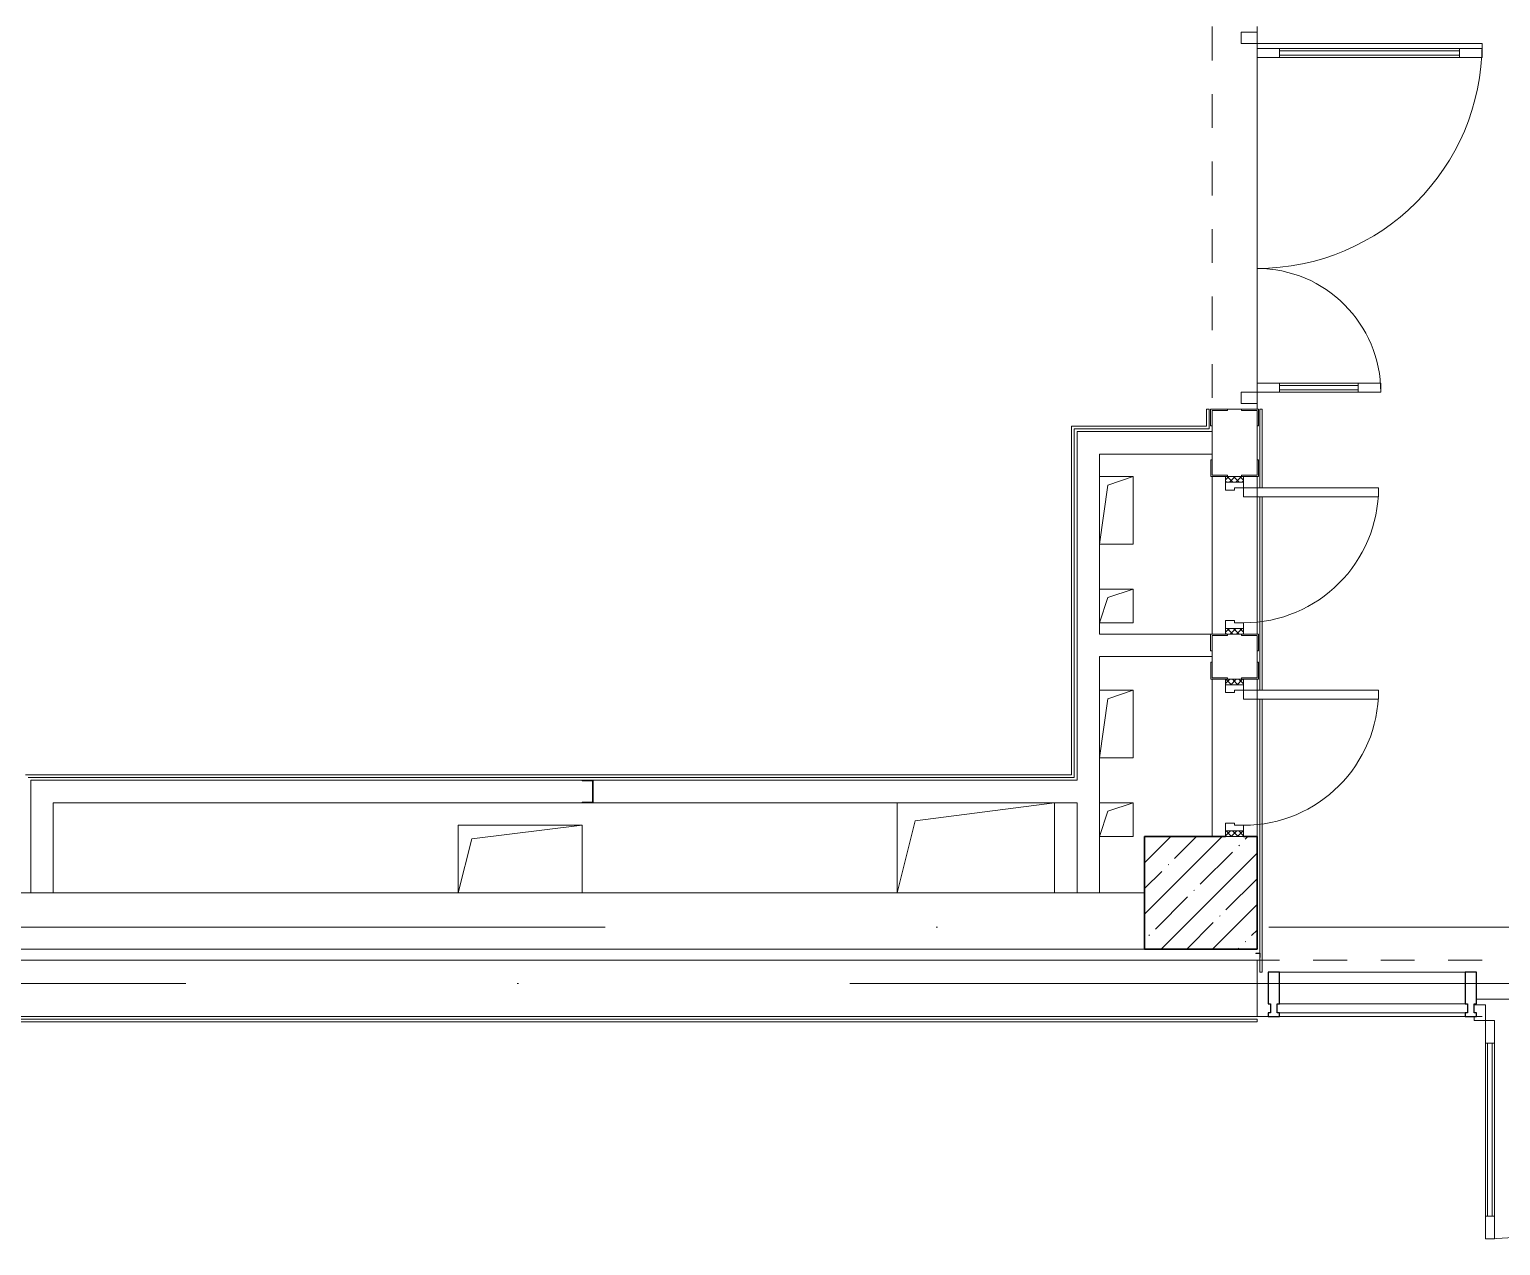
# Model space of a CAD drawing. Header units: millimetres. Extents: x 5993 to 95364, y 94667 to 143522.
# Drawn here: x 41836 to 42368, y 114767 to 115207 of the extents above; entities that cross this region are included whole.
import ezdxf

# ---------------------------------------------------------------- set-up
doc = ezdxf.new("R2010")
doc.units = ezdxf.units.MM
for name, pattern in [('200_ШТРИХ_ш1п0_6_', [160, 100, -60]), ('50_200_ШТРИХ_1Т_ш5_п1_п1_', [1400, 1000, -200, 0, -200]), ('Штрих короткий', [300, 150, -150])]:
    doc.linetypes.add(name, pattern=pattern)
for name, color, linetype, lineweight in [('0-2', 7, 'Continuous', 9), ('S-GRID-____-OTLN-1', 7, '50_200_ШТРИХ_1Т_ш5_п1_п1_', 9), ('Двери', 7, 'Continuous', 9), ('Импосты витража', 7, 'Continuous', 9), ('Импосты витража-1', 7, 'Continuous', 25), ('Каркас_Импост', 7, 'Continuous', 13), ('Каркас_Импост-1', 7, 'Continuous', 9), ('Несущие колонны', 7, 'Continuous', 9), ('Несущие колонны-1', 7, 'Continuous', 35), ('Обобщенные модели', 7, 'Continuous', 9), ('Остекление-1', 7, 'Continuous', 9), ('Открывание-1', 7, 'Continuous', 9), ('Панель-2', 7, 'Continuous', 13), ('Перекрытия', 7, 'Continuous', 9), ('Перемычка-1', 7, 'Штрих короткий', 9), ('Перемычка_Пунктирные линии-1', 7, '200_ШТРИХ_ш1п0_6_', 9), ('Стены', 7, 'Continuous', 9), ('Стены-1', 7, 'Continuous', 13), ('Элементы узлов', 7, 'Continuous', 9)]:
    doc.layers.add(name, color=color, linetype=linetype, lineweight=lineweight)
pattern_1 = [(135, (1951.41, 164.685), (-14.14214, -14.14214), []), (225, (1951.41, 164.685), (14.14214, -14.14214), [])]
pattern_2 = [(45, (-171.384, 164.685), (-14.1421, 14.1421), []), (135, (-171.384, 164.685), (-14.1421, -14.1421), [])]

# ---------------------------------------------------------------- blocks, each defined once
blk = doc.blocks.new('BSC_Колонна _Прямоугольная - 500х500-V49-АИ2_01_План напольных покрытий и плинтусов 1го этажа _Часть 2_')
at = {"layer": 'Несущие колонны'}
h = blk.add_hatch(dxfattribs=at)
h.set_pattern_fill('FP_59', color=256, style=0, pattern_type=2)
h.set_pattern_definition([(45, (-7700, -11600), (-114.0493, 114.0493), []), (45, (-7585.95, -11600), (-114.0493, 114.0493), [201.613, -40.323, 3.353, -36.97])])
h.paths.add_polyline_path([(-250, -250), (250, -250), (250, 250), (-250, 250), (-250, 193.1)], flags=0)
at = {"layer": 'Несущие колонны-1'}
for p, q in [((110, 250), (-250, 250)), ((-250, 250), (-250, -250)), ((250, 250), (190, 250)), ((250, -250), (250, 250)), ((-250, -250), (250, -250))]:
    blk.add_line(p, q, dxfattribs=at)
blk = doc.blocks.new('Дверь_СКБ_1Ст_Внутренняя_ШЕР - СОШ_Д-1__Дв_700x1800h_Технический шкаф ЭОМ и СС_EI30-27935068-АИ2_01_План напольных покрытий и плинтусов 1го этажа _Часть 2_')
at = {"layer": 'Двери'}
h = blk.add_hatch(dxfattribs=at)
h.set_pattern_fill('FP_158', color=256, style=0, pattern_type=2)
h.set_pattern_definition(pattern_1)
h.paths.add_polyline_path([(362.5, -40), (362.5, 40), (337.5, 40), (337.5, -40)], flags=0)
at = {"layer": 'Каркас_Импост-1'}
h = blk.add_hatch(dxfattribs=at)
h.set_pattern_fill('FP_159', color=256, style=0, pattern_type=2)
h.set_pattern_definition(pattern_2)
h.paths.add_polyline_path([(-312.5, -40), (-312.5, 40), (-337.5, 40), (-337.5, -40)], flags=0)
at = {"layer": 'Каркас_Импост'}
for p, q in [((-312.5, 40), (-337.5, 40)), ((-337.5, 31), (-337.5, -31)), ((-287.5, 40), (-312.5, 40)), ((-312.5, 40), (-312.5, -40)), ((-312.5, -40), (-312.5, 40)), ((-287.5, 0), (-287.5, 40)), ((-277.5, 0), (-287.5, 0)), ((-277.5, -40), (-277.5, 0)), ((312.5, 0), (302.5, 0)), ((302.5, 0), (302.5, -40)), ((312.5, 40), (312.5, 0)), ((337.5, 40), (312.5, 40)), ((337.5, -40), (337.5, 40)), ((362.5, 40), (337.5, 40)), ((337.5, 40), (337.5, -40)), ((362.5, -40), (362.5, 40)), ((-337.5, -40), (-312.5, -40)), ((-312.5, -40), (-277.5, -40)), ((302.5, -40), (337.5, -40)), ((337.5, -40), (362.5, -40))]:
    blk.add_line(p, q, dxfattribs=at)
at = {"layer": 'Открывание-1'}
blk.add_arc((-287.5, 40), 600, 360, 90, dxfattribs=at)
at = {"layer": 'Панель-2'}
for p, q in [((-287.5, 640), (-287.5, 40)), ((-247.5, 640), (-287.5, 640)), ((-247.5, 40), (-247.5, 640)), ((-287.5, 40), (-247.5, 40))]:
    blk.add_line(p, q, dxfattribs=at)
blk = doc.blocks.new('Дверь_СКБ_1Ст_Внутренняя_ШЕР - СОШ_Д-1__Дв_700x1800h_Технический шкаф ЭОМ и СС_EI30-27926874-АИ2_01_План напольных покрытий и плинтусов 1го этажа _Часть 2_')
at = {"layer": 'Двери'}
h = blk.add_hatch(dxfattribs=at)
h.set_pattern_fill('FP_158', color=256, style=0, pattern_type=2)
h.set_pattern_definition(pattern_1)
h.paths.add_polyline_path([(362.5, -40), (362.5, 40), (337.5, 40), (337.5, -40)], flags=0)
at = {"layer": 'Каркас_Импост-1'}
h = blk.add_hatch(dxfattribs=at)
h.set_pattern_fill('FP_159', color=256, style=0, pattern_type=2)
h.set_pattern_definition(pattern_2)
h.paths.add_polyline_path([(-312.5, -40), (-312.5, 40), (-337.5, 40), (-337.5, -40)], flags=0)
at = {"layer": 'Каркас_Импост'}
for p, q in [((-312.5, 40), (-337.5, 40)), ((-337.5, 31), (-337.5, -31)), ((-287.5, 40), (-312.5, 40)), ((-312.5, 40), (-312.5, -40)), ((-312.5, -40), (-312.5, 40)), ((-287.5, 0), (-287.5, 40)), ((-277.5, 0), (-287.5, 0)), ((-277.5, -40), (-277.5, 0)), ((312.5, 0), (302.5, 0)), ((302.5, 0), (302.5, -40)), ((312.5, 40), (312.5, 0)), ((337.5, 40), (312.5, 40)), ((337.5, -40), (337.5, 40)), ((362.5, 40), (337.5, 40)), ((337.5, 40), (337.5, -40)), ((362.5, -31), (362.5, 31)), ((-337.5, -40), (-312.5, -40)), ((-312.5, -40), (-277.5, -40)), ((302.5, -40), (337.5, -40)), ((337.5, -40), (362.5, -40))]:
    blk.add_line(p, q, dxfattribs=at)
at = {"layer": 'Открывание-1'}
blk.add_arc((-287.5, 40), 600, 360, 90, dxfattribs=at)
at = {"layer": 'Панель-2'}
for p, q in [((-287.5, 640), (-287.5, 40)), ((-247.5, 640), (-287.5, 640)), ((-247.5, 40), (-247.5, 640)), ((-287.5, 40), (-247.5, 40))]:
    blk.add_line(p, q, dxfattribs=at)
blk = doc.blocks.new('Дверь_Витражная_СКБ_2Ст2 - ДВВ_ДАО_СОШ_Классы-26508392-АИ2_01_План напольных покрытий и плинтусов 1го этажа _Часть 2_')
at = {"layer": 'Двери'}
for p, q in [((-775, 1035), (-775, 35)), ((775, 585), (775, 35))]:
    blk.add_line(p, q, dxfattribs=at)
for centre, radius, start, end in [((-775, 35), 1000, 360, 90), ((775, 35), 550, 90, 180)]:
    blk.add_arc(centre, radius, start, end, dxfattribs=at)
at = {"layer": 'Элементы узлов'}
for p, q in [((-753, 1035), (-713, 1035)), ((-753, 1035), (-753, 35)), ((-713, 1035), (-753, 1035)), ((-753, 1035), (-753, 35)), ((-713, 1035), (-713, 35)), ((-713, 35), (-713, 1035)), ((-753, 935), (-713, 935)), ((-743, 935), (-743, 135)), ((-723, 935), (-723, 135)), ((775, 585), (735, 585)), ((735, 585), (735, 35)), ((775, 585), (735, 585)), ((735, 585), (735, 35)), ((775, 585), (775, 35)), ((775, 35), (775, 585)), ((775, 485), (735, 485)), ((745, 485), (745, 135)), ((765, 485), (765, 135)), ((-753, 135), (-713, 135)), ((775, 135), (735, 135)), ((-825, 35), (-825, -35)), ((-775, 35), (-825, 35)), ((-775, 35), (-825, 35)), ((-825, 35), (-825, -35)), ((-775, -35), (-775, 35)), ((-775, -35), (-775, 35)), ((-713, 35), (-753, 35)), ((-753, 35), (-713, 35)), ((735, 35), (775, 35)), ((735, 35), (775, 35)), ((775, -35), (775, 35)), ((775, 35), (825, 35)), ((775, 35), (775, -35)), ((825, 35), (775, 35)), ((825, 35), (825, -35)), ((825, -35), (825, 35)), ((-825, -35), (-775, -35)), ((-825, -35), (-775, -35)), ((825, -35), (775, -35)), ((775, -35), (825, -35))]:
    blk.add_line(p, q, dxfattribs=at)
blk = doc.blocks.new('Проем_Дверь_Прямоугольный - 1700х2400h_дверные проемы-28051859-АИ2_01_План напольных покрытий и плинтусов 1го этажа _Часть 2_')
at = {"layer": 'Перемычка-1'}
for p, q in [((850, 100), (-850, 100)), ((850, -100), (-850, -100))]:
    blk.add_line(p, q, dxfattribs=at)
blk = doc.blocks.new('Дверь_Витражная_СКБ_2Ст2 - ДВВ_ДАО_СОШ_Коридор_отсек-35586415-АИ2_01_План напольных покрытий и плинтусов 1го этажа _Часть 2_')
at = {"layer": 'Двери'}
for p, q in [((-985, -1005), (-985, -35)), ((985, -1035), (985, -35))]:
    blk.add_line(p, q, dxfattribs=at)
for centre, radius, start, end in [((-985, -35), 970, 270, 0), ((985, -35), 1000, 180, 270)]:
    blk.add_arc(centre, radius, start, end, dxfattribs=at)
at = {"layer": 'Элементы узлов'}
for p, q in [((-1035, 35), (-985, 35)), ((-985, 35), (-1035, 35)), ((-985, 35), (-985, -35)), ((-985, -35), (-985, 35)), ((1035, 35), (985, 35)), ((985, 35), (985, -35)), ((1035, 35), (985, 35)), ((985, 35), (985, -35)), ((-1035, -35), (-1035, -17)), ((-1035, -17), (-1035, -35)), ((-985, -35), (-1035, -35)), ((-1035, -35), (-985, -35)), ((-945, -35), (-985, -35)), ((-985, -1005), (-985, -35)), ((-945, -35), (-985, -35)), ((-985, -35), (-985, -1005)), ((-945, -1005), (-945, -35)), ((-945, -1005), (-945, -35)), ((923, -35), (963, -35)), ((923, -1035), (923, -35)), ((923, -35), (923, -1035)), ((963, -35), (923, -35)), ((963, -1035), (963, -35)), ((963, -1035), (963, -35)), ((985, -35), (1035, -35)), ((985, -35), (1035, -35)), ((1035, -35), (1035, -17)), ((1035, -35), (1035, -17)), ((-985, -135), (-945, -135)), ((-975, -905), (-975, -135)), ((-955, -905), (-955, -135)), ((963, -135), (923, -135)), ((933, -935), (933, -135)), ((953, -935), (953, -135)), ((-985, -905), (-945, -905)), ((963, -935), (923, -935)), ((-985, -1005), (-945, -1005)), ((-985, -1005), (-945, -1005)), ((963, -1035), (923, -1035)), ((923, -1035), (963, -1035))]:
    blk.add_line(p, q, dxfattribs=at)
blk = doc.blocks.new('Прямоугольный импост - Импост структурный с накладкой - 180мм-26940402-АИ2_01_План напольных покрытий и плинтусов 1го этажа _Часть 2_')
at = {"layer": 'Импосты витража-1'}
for p, q in [((-25, 0), (-25, 17)), ((-25, 17), (25, 17)), ((-15, 0), (-25, 0)), ((-15, -40), (-15, 0)), ((25, 0), (15, 0)), ((15, 0), (15, -40)), ((25, 17), (25, 0)), ((-25, -180), (-25, -40)), ((-25, -40), (-15, -40)), ((15, -40), (25, -40)), ((25, -40), (25, -180)), ((25, -180), (-25, -180))]:
    blk.add_line(p, q, dxfattribs=at)
blk = doc.blocks.new('PNS_Панель прямоугольная2 - Нр_Стекло - 40мм-26940512-АИ2_01_План напольных покрытий и плинтусов 1го этажа _Часть 2_')
at = {"layer": 'Остекление-1'}
for p, q in [((-412.5, 40), (412.5, 40)), ((-422.5, 0), (422.5, 0)), ((412.5, 0), (-412.5, 0))]:
    blk.add_line(p, q, dxfattribs=at)
blk = doc.blocks.new('Прямоугольный импост - Импост структурный с накладкой - 180мм-23818297-АИ2_01_План напольных покрытий и плинтусов 1го этажа _Часть 2_')
at = {"layer": 'Импосты витража'}
for p, q in [((11850, 11247), (11025, 11247)), ((11850, 11050), (11025, 11050))]:
    blk.add_line(p, q, dxfattribs=at)
blk = doc.blocks.new('Прямоугольный импост - Импост структурный с накладкой - 180мм-26940403-АИ2_01_План напольных покрытий и плинтусов 1го этажа _Часть 2_')
at = {"layer": 'Импосты витража-1'}
for p, q in [((-25, 0), (-25, 17)), ((-25, 17), (25, 17)), ((-15, 0), (-25, 0)), ((-15, -40), (-15, 0)), ((25, 0), (15, 0)), ((15, 0), (15, -40)), ((25, 17), (25, 0)), ((-25, -180), (-25, -40)), ((-25, -40), (-15, -40)), ((15, -40), (25, -40)), ((25, -40), (25, -180)), ((25, -180), (-25, -180))]:
    blk.add_line(p, q, dxfattribs=at)
blk = doc.blocks.new('Проем_Дверь_Прямоугольный - 4000х2400h_витражные проемы-26940178-АИ2_01_План напольных покрытий и плинтусов 1го этажа _Часть 2_')
at = {"layer": 'Перемычка-1'}
for p, q in [((2000, 125), (-2000, 125)), ((2000, -125), (-2000, -125))]:
    blk.add_line(p, q, dxfattribs=at)
blk = doc.blocks.new('Фахверк_СКБ_Уголок - 200_4010_1-27904659-АИ2_01_План напольных покрытий и плинтусов 1го этажа _Часть 2_')
at = {"layer": 'Обобщенные модели'}
for p, q in [((125, 156), (50, 156)), ((50, 156), (50, 150)), ((50, 150), (119, 150)), ((119, 150), (119, 81)), ((125, 81), (125, 156)), ((119, 81), (125, 81)), ((125, 19), (119, 19)), ((119, 19), (119, -50)), ((125, -56), (125, 19)), ((119, -50), (50, -50)), ((50, -50), (50, -56)), ((50, -56), (125, -56))]:
    blk.add_line(p, q, dxfattribs=at)
blk = doc.blocks.new('Фахверк_СКБ_Уголок - 200_4010-27904266-АИ2_01_План напольных покрытий и плинтусов 1го этажа _Часть 2_')
at = {"layer": 'Обобщенные модели'}
for p, q in [((125, 156), (50, 156)), ((50, 156), (50, 150)), ((50, 150), (119, 150)), ((119, 150), (119, 81)), ((125, 81), (125, 156)), ((119, 81), (125, 81)), ((125, 19), (119, 19)), ((119, 19), (119, -50)), ((125, -56), (125, 19)), ((119, -50), (50, -50)), ((50, -50), (50, -56)), ((50, -56), (125, -56))]:
    blk.add_line(p, q, dxfattribs=at)
blk = doc.blocks.new('АР_Перемычка - АР_Перемычка-27935648-АИ2_01_План напольных покрытий и плинтусов 1го этажа _Часть 2_')
at = {"layer": 'Обобщенные модели'}
blk.add_line((0, -100), (9, -100), dxfattribs=at)
at = {"layer": 'Перемычка_Пунктирные линии-1'}
for p, q in [((0, 100), (700, 100)), ((700, 100), (700, -100)), ((0, -31), (0, 31)), ((0, -100), (700, -100))]:
    blk.add_line(p, q, dxfattribs=at)
blk = doc.blocks.new('АР_Перемычка - АР_Перемычка-27927451-АИ2_01_План напольных покрытий и плинтусов 1го этажа _Часть 2_')
at = {"layer": 'Обобщенные модели'}
blk.add_line((0, -100), (9, -100), dxfattribs=at)
at = {"layer": 'Перемычка_Пунктирные линии-1'}
for p, q in [((0, 100), (700, 100)), ((0, -31), (0, 31)), ((700, 31), (700, -31)), ((0, -100), (700, -100))]:
    blk.add_line(p, q, dxfattribs=at)
blk = doc.blocks.new('154_Фахверк_СКБ_Швеллер - Тип_100_4010-27736299-АИ2_01_План напольных покрытий и плинтусов 1го этажа _Часть 2_')
at = {"layer": 'Обобщенные модели'}
for p, q in [((175, 50), (125, 50)), ((125, 50), (125, -50)), ((128, 47), (175, 47)), ((128, -47), (128, 47)), ((175, 47), (175, 50)), ((125, -50), (175, -50)), ((175, -47), (128, -47)), ((175, -50), (175, -47))]:
    blk.add_line(p, q, dxfattribs=at)
blk = doc.blocks.new('AR_Отверстие прямоугольное _в плите_ - AR_Отверстие прямоугольное _в плите_-V197-АИ2_01_План напольных покрытий и плинтусов 1го этажа _Часть 2_')
at = {"layer": 'Обобщенные модели'}
for p, q in [((75, 75), (-75, 75)), ((-37.5, 37.5), (75, 75)), ((75, -75), (75, 75)), ((-75, -75), (-37.5, 37.5)), ((-75, -75), (75, -75))]:
    blk.add_line(p, q, dxfattribs=at)
blk = doc.blocks.new('AR_Отверстие прямоугольное _в плите_ - AR_Отверстие прямоугольное _в плите_-V198-АИ2_01_План напольных покрытий и плинтусов 1го этажа _Часть 2_')
at = {"layer": 'Обобщенные модели'}
for p, q in [((75, 150), (-75, 150)), ((-37.5, 112.5), (75, 150)), ((75, -150), (75, 150)), ((-75, -150), (-37.5, 112.5)), ((-75, -150), (75, -150))]:
    blk.add_line(p, q, dxfattribs=at)
blk = doc.blocks.new('AR_Отверстие прямоугольное _в плите_ - AR_Отверстие прямоугольное _в плите_-30552596-АИ2_01_План напольных покрытий и плинтусов 1го этажа _Часть 2_')
at = {"layer": 'Обобщенные модели'}
for p, q in [((275, 150), (-275, 150)), ((-275, 150), (-275, -150)), ((-215, 90), (275, 150)), ((275, -150), (275, 150)), ((-275, -150), (-215, 90))]:
    blk.add_line(p, q, dxfattribs=at)
blk = doc.blocks.new('AR_Отверстие прямоугольное _в плите_ - AR_Отверстие прямоугольное _в плите_-V245-АИ2_01_План напольных покрытий и плинтусов 1го этажа _Часть 2_')
at = {"layer": 'Обобщенные модели'}
for p, q in [((-350, 200), (-350, -200)), ((-270, 120), (350, 200)), ((350, -200), (350, 200)), ((-350, -200), (-270, 120))]:
    blk.add_line(p, q, dxfattribs=at)

msp = doc.modelspace()

# ---------------------------------------------------------------- linework, layer by layer
at = {"layer": 'S-GRID-____-OTLN-1', "color": 251, "ltscale": 0.6, "true_color": 0x636466}
for p, q in [((41443.97, 114882.15), (43766.45, 114882.15)), ((50293.31, 114861.8), (41443.97, 114861.8))]:
    msp.add_line(p, q, dxfattribs=at)
at = {"layer": 'Обобщенные модели'}
for p, q in [((42279.28, 114872.75), (42279.28, 114872.58)), ((42280.9, 114872.75), (42279.28, 114872.75)), ((42279.28, 114872.58), (42280.74, 114872.58)), ((42280.74, 114872.58), (42280.74, 114871.12)), ((42280.74, 114871.12), (42280.9, 114871.12)), ((42280.9, 114871.12), (42280.9, 114872.75))]:
    msp.add_line(p, q, dxfattribs=at)
at = {"layer": 'Перекрытия'}
for p, q in [((42279.76, 115069.56), (42279.76, 115207.93)), ((42279.76, 115207.93), (42279.76, 115069.56)), ((42525.99, 114856.06), (42359.13, 114856.06)), ((42283.83, 114849.79), (42279.76, 114849.79))]:
    msp.add_line(p, q, dxfattribs=at)
at = {"layer": 'Стены'}
for p, q in [((42261.53, 115063.38), (42261.53, 115069.56)), ((42262.51, 115069.56), (42261.53, 115069.56)), ((42262.51, 115069.56), (42262.51, 115062.4)), ((42280.74, 115041.07), (42280.74, 115069.56)), ((42280.74, 115069.56), (42281.64, 115069.56)), ((42281.64, 115069.56), (42281.64, 115041.07)), ((42212.69, 114937.21), (42212.69, 115063.38)), ((42212.69, 115063.38), (42261.53, 115063.38)), ((42213.67, 115062.4), (42213.67, 114936.24)), ((42262.51, 115062.4), (42213.67, 115062.4)), ((42263.49, 114988.17), (42263.49, 115045.14)), ((42279.76, 115045.14), (42279.76, 115041.07)), ((42279.76, 115037.82), (42279.76, 114988.17)), ((42280.74, 114967.82), (42280.74, 115037.82)), ((42281.64, 115037.82), (42281.64, 114967.82)), ((42263.49, 114914.91), (42263.49, 114971.89)), ((42279.76, 114971.89), (42279.76, 114967.82)), ((42279.76, 114964.56), (42279.76, 114914.91)), ((42280.74, 114872.75), (42280.74, 114964.56)), ((42281.64, 114964.56), (42281.64, 114865.83)), ((41834.21, 114937.21), (42212.69, 114937.21)), ((42213.67, 114936.24), (41835.18, 114936.24)), ((42280.74, 114865.83), (42280.74, 114871.12)), ((42280.74, 114865.83), (42281.64, 114865.83)), ((41666.21, 114848.82), (42279.76, 114848.82)), ((42279.76, 114847.84), (41667.18, 114847.84)), ((42279.76, 114847.84), (42279.76, 114848.82))]:
    msp.add_line(p, q, dxfattribs=at)
at = {"layer": 'Стены-1'}
for p, q in [((42274.15, 115069.56), (42269.1, 115069.56)), ((42263.49, 115063.46), (42263.49, 115051.25)), ((42279.76, 115051.25), (42279.76, 115063.46)), ((42214.65, 115061.42), (42214.65, 114935.26)), ((42222.79, 115061.42), (42214.65, 115061.42)), ((42263.49, 115061.42), (42222.79, 115061.42)), ((42263.49, 115053.28), (42263.49, 115061.42)), ((42222.79, 114988.17), (42222.79, 115053.28)), ((42222.79, 115053.28), (42263.49, 115053.28)), ((42263, 114988.17), (42222.79, 114988.17)), ((42222.79, 114894.56), (42222.79, 114980.03)), ((42222.79, 114980.03), (42263.49, 114980.03)), ((42263.49, 114982.06), (42263.49, 114977.99)), ((42263.49, 114980.03), (42263.49, 114982.06)), ((42279.76, 114977.99), (42279.76, 114982.06)), ((41836.16, 114935.26), (41836.16, 114894.56)), ((41844.3, 114935.26), (41836.16, 114935.26)), ((42035.58, 114935.26), (41844.3, 114935.26)), ((42214.65, 114935.26), (42039.65, 114935.26)), ((41844.3, 114927.12), (42035.58, 114927.12)), ((41844.3, 114894.56), (41844.3, 114927.12)), ((42039.65, 114927.12), (42214.65, 114927.12)), ((42214.65, 114927.12), (42214.65, 114894.56)), ((42239.07, 114894.56), (41665.23, 114894.56)), ((41836.16, 114894.56), (41844.3, 114894.56)), ((42214.65, 114894.56), (42222.79, 114894.56)), ((41665.23, 114874.21), (42239.07, 114874.21)), ((42279.76, 114870.14), (41665.23, 114870.14)), ((42279.76, 114849.79), (42279.76, 114870.14)), ((41665.23, 114849.79), (42279.76, 114849.79))]:
    msp.add_line(p, q, dxfattribs=at)

# ---------------------------------------------------------------- block references
at = {"layer": '0-2', "xscale": 0.08139549610658335, "yscale": 0.08139549610658335, "zscale": 0.08139549610658335}
for name, p, rotation in [('Проем_Дверь_Прямоугольный - 1700х2400h_дверные проемы-28051859-АИ2_01_План напольных покрытий и плинтусов 1го этажа _Часть 2_', (42271.63, 115138.75), 89.99999999999991), ('Дверь_Витражная_СКБ_2Ст2 - ДВВ_ДАО_СОШ_Классы-26508392-АИ2_01_План напольных покрытий и плинтусов 1го этажа _Часть 2_', (42276.92, 115138.75), 269.999999999996), ('Фахверк_СКБ_Уголок - 200_4010-27904266-АИ2_01_План напольных покрытий и плинтусов 1го этажа _Часть 2_', (42275.69, 115059.39), 89.99999999999991), ('Фахверк_СКБ_Уголок - 200_4010_1-27904659-АИ2_01_План напольных покрытий и плинтусов 1го этажа _Часть 2_', (42267.56, 115055.32), 269.9999999999999), ('АР_Перемычка - АР_Перемычка-27927451-АИ2_01_План напольных покрытий и плинтусов 1го этажа _Часть 2_', (42271.63, 115045.14), 269.9999999999999), ('Дверь_СКБ_1Ст_Внутренняя_ШЕР - СОШ_Д-1__Дв_700x1800h_Технический шкаф ЭОМ и СС_EI30-27926874-АИ2_01_План напольных покрытий и плинтусов 1го этажа _Часть 2_', (42271.63, 115017.67), 269.9999999999999), ('Фахверк_СКБ_Уголок - 200_4010_1-27904659-АИ2_01_План напольных покрытий и плинтусов 1го этажа _Часть 2_', (42275.69, 114977.99), 89.99999999999991), ('Фахверк_СКБ_Уголок - 200_4010_1-27904659-АИ2_01_План напольных покрытий и плинтусов 1го этажа _Часть 2_', (42267.56, 114982.06), 269.9999999999999), ('АР_Перемычка - АР_Перемычка-27935648-АИ2_01_План напольных покрытий и плинтусов 1го этажа _Часть 2_', (42271.63, 114971.89), 269.9999999999999), ('Дверь_СКБ_1Ст_Внутренняя_ШЕР - СОШ_Д-1__Дв_700x1800h_Технический шкаф ЭОМ и СС_EI30-27935068-АИ2_01_План напольных покрытий и плинтусов 1го этажа _Часть 2_', (42271.63, 114944.42), 269.9999999999999), ('154_Фахверк_СКБ_Швеллер - Тип_100_4010-27736299-АИ2_01_План напольных покрытий и плинтусов 1го этажа _Часть 2_', (42049.82, 114931.19), 180)]:
    msp.add_blockref(name, p, dxfattribs=dict(at, rotation=rotation))
for name, p in [('AR_Отверстие прямоугольное _в плите_ - AR_Отверстие прямоугольное _в плите_-V198-АИ2_01_План напольных покрытий и плинтусов 1го этажа _Часть 2_', (42228.89, 115032.93)), ('AR_Отверстие прямоугольное _в плите_ - AR_Отверстие прямоугольное _в плите_-V197-АИ2_01_План напольных покрытий и плинтусов 1го этажа _Часть 2_', (42228.89, 114998.34)), ('AR_Отверстие прямоугольное _в плите_ - AR_Отверстие прямоугольное _в плите_-V198-АИ2_01_План напольных покрытий и плинтусов 1го этажа _Часть 2_', (42228.89, 114955.61)), ('AR_Отверстие прямоугольное _в плите_ - AR_Отверстие прямоугольное _в плите_-V245-АИ2_01_План напольных покрытий и плинтусов 1го этажа _Часть 2_', (42178.02, 114910.84)), ('AR_Отверстие прямоугольное _в плите_ - AR_Отверстие прямоугольное _в плите_-V197-АИ2_01_План напольных покрытий и плинтусов 1го этажа _Часть 2_', (42228.89, 114921.01)), ('AR_Отверстие прямоугольное _в плите_ - AR_Отверстие прямоугольное _в плите_-30552596-АИ2_01_План напольных покрытий и плинтусов 1го этажа _Часть 2_', (42013.19, 114906.77)), ('BSC_Колонна _Прямоугольная - 500х500-V49-АИ2_01_План напольных покрытий и плинтусов 1го этажа _Часть 2_', (42259.42, 114894.56)), ('Проем_Дверь_Прямоугольный - 4000х2400h_витражные проемы-26940178-АИ2_01_План напольных покрытий и плинтусов 1го этажа _Часть 2_', (42442.56, 114859.97)), ('Прямоугольный импост - Импост структурный с накладкой - 180мм-23818297-АИ2_01_План напольных покрытий и плинтусов 1го этажа _Часть 2_', (41390.52, 113950.37)), ('PNS_Панель прямоугольная2 - Нр_Стекло - 40мм-26940512-АИ2_01_План напольных покрытий и плинтусов 1го этажа _Часть 2_', (42321.48, 114851.18)), ('Дверь_Витражная_СКБ_2Ст2 - ДВВ_ДАО_СОШ_Коридор_отсек-35586415-АИ2_01_План напольных покрытий и плинтусов 1го этажа _Часть 2_', (42442.56, 114851.18))]:
    msp.add_blockref(name, p, dxfattribs=at)
at = {"layer": '0-2', "extrusion": (0, 0, -1), "xscale": 0.08139549610658335, "yscale": 0.08139549610658335, "zscale": 0.08139549610658335, "rotation": 180}
for name, p in [('Прямоугольный импост - Импост структурный с накладкой - 180мм-26940403-АИ2_01_План напольных покрытий и плинтусов 1го этажа _Часть 2_', (-42285.87, 114851.18)), ('Прямоугольный импост - Импост структурный с накладкой - 180мм-26940402-АИ2_01_План напольных покрытий и плинтусов 1го этажа _Часть 2_', (-42357.09, 114851.18))]:
    msp.add_blockref(name, p, dxfattribs=at)

doc.saveas('drawing.dxf')
